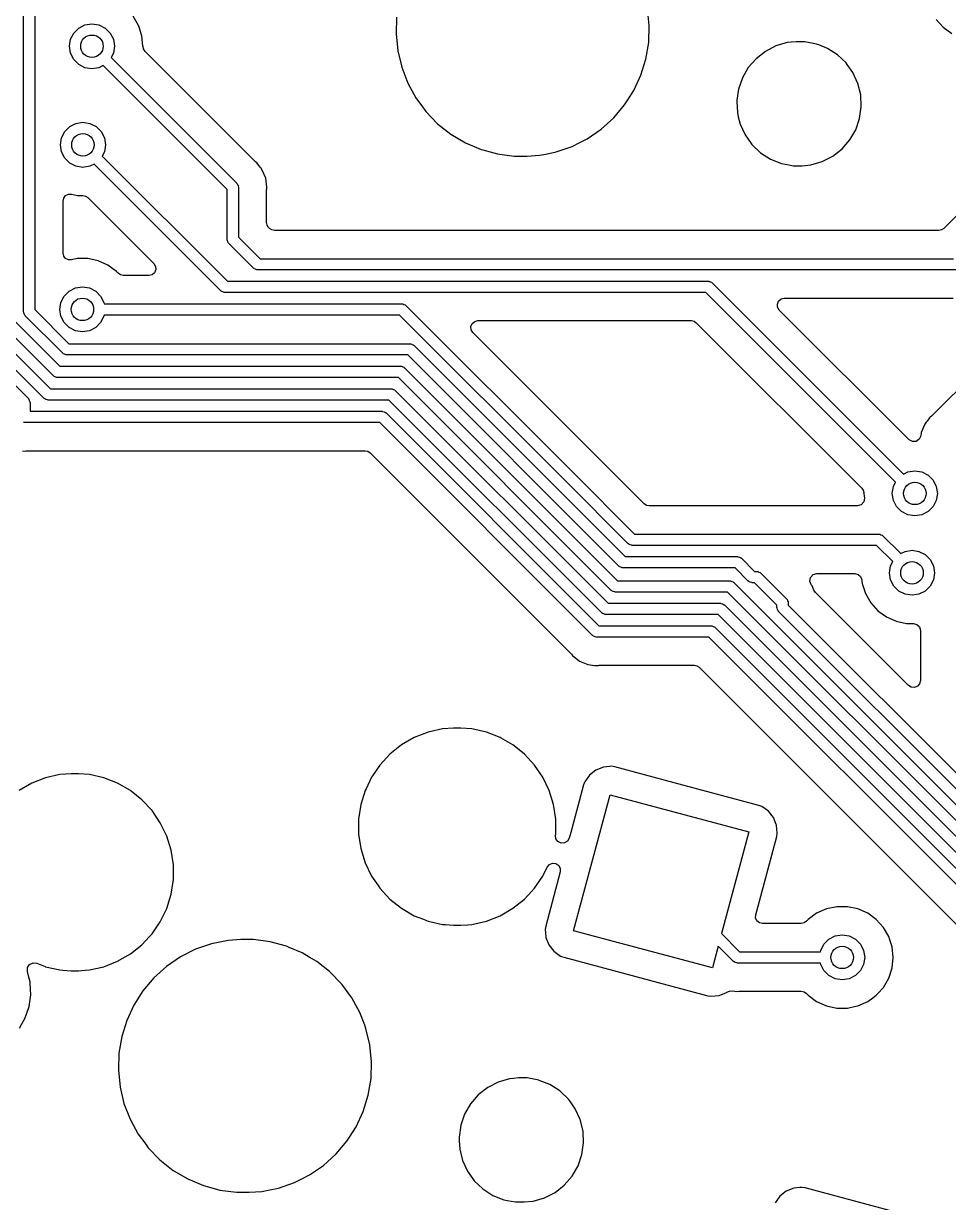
# Model space of a CAD drawing. Extents: x 41 to 271, y -133 to -23.
# Drawn here: x 111.75 to 128.17, y -65.51 to -44.58 of the extents above; entities that cross this region are included whole.
import ezdxf

# ---------------------------------------------------------------- set-up
doc = ezdxf.new("R2010")
doc.units = 0
doc.layers.add('BLACK', color=7, linetype='CONTINUOUS')

msp = doc.modelspace()

# ---------------------------------------------------------------- linework, layer by layer
at = {"layer": 'BLACK', "linetype": 'CONTINUOUS'}
for p, q in [((111.747, -49.6975), (111.747, -42.3923)), ((111.947, -42.4337), (111.947, -49.656)), ((122.856, -44.6114), (122.825, -44.3124)), ((112.836, -44.5996), (112.96, -44.58)), ((112.96, -44.58), (113.084, -44.5996)), ((113.787, -44.6117), (113.693, -44.4478)), ((118.369, -44.4614), (118.359, -44.7579)), ((127.947, -44.5022), (128.074, -44.6429)), ((112.58, -44.8564), (112.636, -44.7449)), ((112.636, -44.7449), (112.725, -44.6564)), ((112.725, -44.6564), (112.836, -44.5996)), ((113.084, -44.5996), (113.195, -44.6564)), ((113.195, -44.6564), (113.284, -44.7449)), ((113.284, -44.7449), (113.34, -44.8564)), ((113.797, -44.6429), (113.787, -44.6117)), ((113.836, -44.7617), (113.797, -44.6429)), ((113.846, -44.7917), (113.836, -44.7617)), ((113.865, -44.98), (113.846, -44.7917)), ((118.359, -44.7579), (118.359, -44.7617)), ((118.359, -44.7617), (118.389, -45.0607)), ((122.845, -44.9117), (122.856, -44.6114)), ((128.074, -44.6429), (128.227, -44.7542)), ((112.56, -44.98), (112.58, -44.8564)), ((112.58, -45.1036), (112.56, -44.98)), ((113.34, -44.8564), (113.36, -44.98)), ((113.36, -44.98), (113.34, -45.1036)), ((113.867, -44.993), (113.865, -44.98)), ((113.869, -44.9928), (113.867, -44.993)), ((113.873, -45.0264), (113.869, -44.9928)), ((122.796, -45.208), (122.845, -44.9117)), ((125.103, -44.9742), (124.916, -45.0706)), ((125.305, -44.915), (125.103, -44.9742)), ((125.375, -44.9083), (125.305, -44.915)), ((125.462, -44.9), (125.375, -44.9083)), ((125.619, -44.9), (125.462, -44.9)), ((125.826, -44.9398), (125.619, -44.9)), ((125.619, -44.9), (125.619, -44.9)), ((125.863, -44.9547), (125.826, -44.9398)), ((125.826, -44.9398), (125.826, -44.9398)), ((125.826, -44.9398), (125.826, -44.9398)), ((126.021, -45.018), (125.863, -44.9547)), ((112.636, -45.2151), (112.58, -45.1036)), ((112.725, -45.3036), (112.636, -45.2151)), ((113.34, -45.1036), (113.301, -45.1801)), ((113.301, -45.1801), (115.531, -47.4093)), ((113.902, -45.0727), (113.873, -45.0264)), ((115.851, -47.0218), (113.902, -45.0727)), ((118.389, -45.0607), (118.459, -45.353)), ((122.706, -45.495), (122.796, -45.208)), ((124.751, -45.2006), (124.613, -45.3596)), ((124.916, -45.0706), (124.751, -45.2006)), ((126.198, -45.1317), (126.021, -45.018)), ((126.35, -45.2768), (126.198, -45.1317)), ((126.198, -45.1317), (126.198, -45.1317)), ((126.198, -45.1317), (126.198, -45.1317)), ((112.836, -45.3604), (112.725, -45.3036)), ((112.96, -45.38), (112.836, -45.3604)), ((113.084, -45.3604), (112.96, -45.38)), ((113.16, -45.3215), (113.084, -45.3604)), ((115.36, -47.5214), (113.16, -45.3215)), ((118.459, -45.353), (118.567, -45.6334)), ((124.613, -45.3596), (124.508, -45.5417)), ((126.368, -45.3011), (126.35, -45.2768)), ((126.472, -45.4482), (126.368, -45.3011)), ((107.336, -45.6113), (112.387, -50.662)), ((118.567, -45.6334), (118.711, -45.8969)), ((122.58, -45.7676), (122.706, -45.495)), ((124.508, -45.5417), (124.439, -45.7405)), ((126.56, -45.6395), (126.472, -45.4482)), ((126.472, -45.4482), (126.472, -45.4482)), ((126.472, -45.4482), (126.472, -45.4482)), ((112.275, -50.8327), (107.224, -45.782)), ((122.464, -45.9487), (122.58, -45.7676)), ((124.439, -45.7405), (124.411, -45.9346)), ((126.609, -45.8439), (126.56, -45.6395)), ((126.619, -46.054), (126.609, -45.8439)), ((107.17, -46.0113), (112.221, -51.062)), ((118.711, -45.8969), (118.827, -46.054)), ((118.827, -46.054), (118.89, -46.1389)), ((122.224, -46.2504), (122.418, -46.0209)), ((122.418, -46.0209), (122.464, -45.9487)), ((124.411, -45.9346), (124.409, -45.9487)), ((124.409, -45.9487), (124.41, -45.9619)), ((124.41, -45.9619), (124.419, -46.1588)), ((126.589, -46.2622), (126.619, -46.054)), ((112.109, -51.2327), (107.058, -46.182)), ((118.89, -46.1389), (119.098, -46.3549)), ((122.001, -46.4519), (122.224, -46.2504)), ((124.419, -46.1588), (124.436, -46.2301)), ((124.436, -46.2301), (124.469, -46.3632)), ((126.521, -46.461), (126.589, -46.2622)), ((107.005, -46.4113), (111.831, -51.2373)), ((112.476, -46.4949), (112.565, -46.4064)), ((112.565, -46.4064), (112.676, -46.3496)), ((112.676, -46.3496), (112.8, -46.33)), ((112.8, -46.33), (112.924, -46.3496)), ((112.924, -46.3496), (113.035, -46.4064)), ((113.035, -46.4064), (113.124, -46.4949)), ((119.098, -46.3549), (119.334, -46.5411)), ((121.754, -46.622), (122.001, -46.4519)), ((124.469, -46.3632), (124.509, -46.4519)), ((124.509, -46.4519), (124.556, -46.5546)), ((126.416, -46.6432), (126.521, -46.461)), ((112.4, -46.73), (112.42, -46.6064)), ((112.42, -46.6064), (112.476, -46.4949)), ((113.124, -46.4949), (113.18, -46.6064)), ((113.18, -46.6064), (113.2, -46.73)), ((119.334, -46.5411), (119.593, -46.6942)), ((121.62, -46.6897), (121.754, -46.622)), ((121.754, -46.622), (121.754, -46.622)), ((124.556, -46.5546), (124.664, -46.7058)), ((126.278, -46.8021), (126.416, -46.6432)), ((112.42, -46.8536), (112.4, -46.73)), ((112.476, -46.9651), (112.42, -46.8536)), ((113.18, -46.8536), (113.141, -46.9301)), ((113.2, -46.73), (113.18, -46.8536)), ((119.593, -46.6942), (119.869, -46.8115)), ((119.869, -46.8115), (119.87, -46.8115)), ((119.87, -46.8115), (119.87, -46.8115)), ((119.87, -46.8115), (119.899, -46.8196)), ((119.899, -46.8196), (120.159, -46.8909)), ((120.159, -46.8909), (120.457, -46.931)), ((120.907, -46.9159), (121.02, -46.893)), ((121.02, -46.893), (121.202, -46.8561)), ((121.202, -46.8561), (121.486, -46.7575)), ((121.486, -46.7575), (121.62, -46.6897)), ((124.664, -46.7058), (124.678, -46.7259)), ((124.678, -46.7259), (124.83, -46.8711)), ((124.83, -46.8711), (124.83, -46.8711)), ((124.83, -46.8711), (124.83, -46.8711)), ((124.83, -46.8711), (125.007, -46.9848)), ((126.112, -46.9321), (126.278, -46.8021)), ((112.565, -47.0536), (112.476, -46.9651)), ((112.676, -47.1104), (112.565, -47.0536)), ((113, -47.0715), (112.924, -47.1104)), ((115.251, -49.3228), (113, -47.0715)), ((113.141, -46.9301), (115.364, -49.1521)), ((115.863, -47.0325), (115.851, -47.0218)), ((115.888, -47.0517), (115.863, -47.0325)), ((115.946, -47.1267), (115.888, -47.0517)), ((120.457, -46.931), (120.682, -46.931)), ((120.682, -46.931), (120.907, -46.9159)), ((120.682, -46.931), (120.682, -46.931)), ((125.007, -46.9848), (125.007, -46.9848)), ((125.007, -46.9848), (125.203, -47.063)), ((125.203, -47.063), (125.331, -47.0878)), ((125.331, -47.0878), (125.409, -47.1028)), ((125.567, -47.1028), (125.724, -47.0878)), ((125.724, -47.0878), (125.925, -47.0285)), ((125.925, -47.0285), (126.112, -46.9321)), ((112.8, -47.13), (112.676, -47.1104)), ((112.924, -47.1104), (112.8, -47.13)), ((115.956, -47.14), (115.946, -47.1267)), ((115.946, -47.1267), (115.946, -47.1267)), ((115.985, -47.1772), (115.956, -47.14)), ((116.045, -47.3232), (115.985, -47.1772)), ((125.409, -47.1028), (125.409, -47.1028)), ((125.409, -47.1028), (125.567, -47.1028)), ((125.567, -47.1028), (125.567, -47.1028)), ((115.531, -47.4093), (115.534, -47.4165)), ((115.534, -47.4165), (115.541, -47.4212)), ((115.541, -47.4212), (115.548, -47.4435)), ((115.548, -47.4435), (115.559, -47.4644)), ((115.559, -47.4644), (115.558, -47.4723)), ((115.558, -47.4723), (115.56, -47.48)), ((115.56, -47.48), (115.56, -48.3686)), ((116.066, -47.48), (116.045, -47.3232)), ((116.06, -47.5275), (116.062, -47.5113)), ((116.062, -47.5113), (116.064, -47.4915)), ((116.064, -47.4915), (116.066, -47.48)), ((112.447, -47.7287), (112.459, -47.6753)), ((112.447, -48.6513), (112.447, -47.7287)), ((112.459, -47.6753), (112.493, -47.6324)), ((112.493, -47.6324), (112.542, -47.6081)), ((112.542, -47.6081), (112.597, -47.6074)), ((112.597, -47.6074), (112.705, -47.6305)), ((112.705, -47.6305), (112.705, -47.6305)), ((112.705, -47.6305), (112.8, -47.6305)), ((112.8, -47.6305), (112.847, -47.6399)), ((112.847, -47.6399), (112.888, -47.6668)), ((112.888, -47.6668), (114.061, -48.8399)), ((115.36, -48.41), (115.36, -47.5214)), ((116.06, -48.1099), (116.06, -47.5275)), ((128.438, -47.8627), (128.085, -48.2153)), ((116.07, -48.1574), (116.06, -48.1099)), ((116.097, -48.1976), (116.07, -48.1574)), ((116.115, -48.2153), (116.097, -48.1976)), ((116.155, -48.2422), (116.115, -48.2153)), ((116.202, -48.2516), (116.155, -48.2422)), ((120.849, -48.2516), (116.202, -48.2516)), ((127.997, -48.2516), (120.849, -48.2516)), ((128.045, -48.2422), (127.997, -48.2516)), ((128.085, -48.2153), (128.045, -48.2422)), ((115.362, -48.4177), (115.36, -48.41)), ((115.361, -48.4256), (115.362, -48.4177)), ((115.372, -48.4465), (115.361, -48.4256)), ((115.379, -48.4688), (115.372, -48.4465)), ((115.386, -48.4735), (115.379, -48.4688)), ((115.389, -48.4807), (115.386, -48.4735)), ((115.831, -48.9228), (115.389, -48.4807)), ((115.56, -48.3686), (115.944, -48.7521)), ((112.459, -48.7047), (112.447, -48.6513)), ((112.493, -48.7477), (112.459, -48.7047)), ((112.542, -48.7719), (112.493, -48.7477)), ((112.597, -48.7726), (112.542, -48.7719)), ((112.696, -48.7516), (112.597, -48.7726)), ((112.885, -48.7516), (112.696, -48.7516)), ((112.696, -48.7516), (112.696, -48.7516)), ((113.07, -48.791), (112.885, -48.7516)), ((112.885, -48.7516), (112.885, -48.7516)), ((115.944, -48.7521), (120.81, -48.7521)), ((120.81, -48.7521), (128.256, -48.7521)), ((113.243, -48.8679), (113.07, -48.791)), ((113.396, -48.9792), (113.243, -48.8679)), ((113.425, -49.0106), (113.396, -48.9792)), ((114.061, -48.8399), (114.091, -48.8893)), ((114.095, -48.947), (114.073, -49.0005)), ((114.091, -48.8893), (114.095, -48.947)), ((115.839, -48.9265), (115.831, -48.9228)), ((115.843, -48.933), (115.839, -48.9265)), ((115.866, -48.9402), (115.843, -48.933)), ((115.886, -48.9509), (115.866, -48.9402)), ((115.894, -48.9496), (115.886, -48.9509)), ((115.902, -48.9521), (115.894, -48.9496)), ((120.81, -48.9521), (115.902, -48.9521)), ((128.297, -48.9521), (120.81, -48.9521)), ((113.466, -49.0409), (113.425, -49.0106)), ((113.517, -49.0516), (113.466, -49.0409)), ((113.973, -49.0516), (113.517, -49.0516)), ((114.029, -49.0381), (113.973, -49.0516)), ((114.073, -49.0005), (114.029, -49.0381)), ((115.364, -49.1521), (117.65, -49.1521)), ((117.65, -49.1521), (123.903, -49.1521)), ((123.903, -49.1521), (123.91, -49.1546)), ((123.91, -49.1546), (123.918, -49.1533)), ((123.918, -49.1533), (123.939, -49.164)), ((123.939, -49.164), (123.961, -49.1712)), ((123.961, -49.1712), (123.966, -49.1777)), ((123.966, -49.1777), (123.973, -49.1814)), ((123.973, -49.1814), (127.37, -52.5785)), ((112.467, -49.417), (112.555, -49.3285)), ((112.555, -49.3285), (112.667, -49.2717)), ((112.667, -49.2717), (112.79, -49.2521)), ((112.79, -49.2521), (112.914, -49.2717)), ((112.914, -49.2717), (113.026, -49.3285)), ((113.026, -49.3285), (113.114, -49.417)), ((115.259, -49.3265), (115.251, -49.3228)), ((115.263, -49.333), (115.259, -49.3265)), ((115.286, -49.3402), (115.263, -49.333)), ((115.306, -49.3509), (115.286, -49.3402)), ((115.314, -49.3496), (115.306, -49.3509)), ((115.322, -49.3521), (115.314, -49.3496)), ((117.65, -49.3521), (115.322, -49.3521)), ((123.861, -49.3521), (117.65, -49.3521)), ((127.229, -52.7199), (123.861, -49.3521)), ((112.39, -49.6521), (112.41, -49.5285)), ((112.41, -49.5285), (112.467, -49.417)), ((113.114, -49.417), (113.171, -49.5285)), ((113.171, -49.5285), (113.175, -49.5521)), ((113.175, -49.5521), (118.463, -49.5521)), ((118.463, -49.5521), (118.471, -49.5546)), ((118.471, -49.5546), (118.478, -49.5533)), ((118.478, -49.5533), (118.499, -49.564)), ((118.499, -49.564), (118.522, -49.5712)), ((118.522, -49.5712), (118.526, -49.5777)), ((118.526, -49.5777), (118.534, -49.5814)), ((118.534, -49.5814), (121.486, -52.5339)), ((125.129, -49.5572), (125.151, -49.5037)), ((125.134, -49.6149), (125.129, -49.5572)), ((125.151, -49.5037), (125.195, -49.4661)), ((125.195, -49.4661), (125.252, -49.4526)), ((125.252, -49.4526), (128.25, -49.4526)), ((111.749, -49.7051), (111.747, -49.6975)), ((111.748, -49.7131), (111.749, -49.7051)), ((111.758, -49.734), (111.748, -49.7131)), ((111.766, -49.7562), (111.758, -49.734)), ((111.772, -49.761), (111.766, -49.7562)), ((111.776, -49.7682), (111.772, -49.761)), ((112.44, -50.4327), (111.776, -49.7682)), ((111.947, -49.656), (112.552, -50.262)), ((112.41, -49.7757), (112.39, -49.6521)), ((112.467, -49.8872), (112.41, -49.7757)), ((113.171, -49.7757), (113.114, -49.8872)), ((113.175, -49.7521), (113.171, -49.7757)), ((118.421, -49.7521), (113.175, -49.7521)), ((121.345, -52.6753), (118.421, -49.7521)), ((125.164, -49.6643), (125.134, -49.6149)), ((127.467, -51.967), (125.164, -49.6643)), ((112.555, -49.9757), (112.467, -49.8872)), ((112.667, -50.0325), (112.555, -49.9757)), ((112.79, -50.0521), (112.667, -50.0325)), ((112.914, -50.0325), (112.79, -50.0521)), ((113.026, -49.9757), (112.914, -50.0325)), ((113.114, -49.8872), (113.026, -49.9757)), ((119.689, -49.9572), (119.712, -49.9037)), ((119.694, -50.0149), (119.689, -49.9572)), ((119.724, -50.0643), (119.694, -50.0149)), ((119.712, -49.9037), (119.756, -49.8661)), ((119.756, -49.8661), (119.812, -49.8526)), ((119.812, -49.8526), (123.603, -49.8526)), ((123.603, -49.8526), (123.65, -49.862)), ((123.65, -49.862), (123.69, -49.8889)), ((123.69, -49.8889), (126.629, -52.8273)), ((122.766, -53.1057), (119.724, -50.0643)), ((129.33, -50.0848), (127.879, -51.5361)), ((112.448, -50.4364), (112.44, -50.4327)), ((112.452, -50.4429), (112.448, -50.4364)), ((112.475, -50.4501), (112.452, -50.4429)), ((112.495, -50.4608), (112.475, -50.4501)), ((112.552, -50.262), (118.607, -50.262)), ((118.607, -50.262), (118.615, -50.2645)), ((118.615, -50.2645), (118.623, -50.2632)), ((118.623, -50.2632), (118.644, -50.2739)), ((118.644, -50.2739), (118.666, -50.2811)), ((118.666, -50.2811), (118.671, -50.2876)), ((118.671, -50.2876), (118.678, -50.2913)), ((118.678, -50.2913), (122.429, -54.0425)), ((112.503, -50.4595), (112.495, -50.4608)), ((112.511, -50.462), (112.503, -50.4595)), ((118.566, -50.462), (112.511, -50.462)), ((122.317, -54.2132), (118.566, -50.462)), ((112.282, -50.8364), (112.275, -50.8327)), ((112.287, -50.8429), (112.282, -50.8364)), ((112.309, -50.8501), (112.287, -50.8429)), ((112.33, -50.8608), (112.309, -50.8501)), ((112.338, -50.8595), (112.33, -50.8608)), ((112.345, -50.862), (112.338, -50.8595)), ((118.4, -50.862), (112.345, -50.862)), ((112.387, -50.662), (118.441, -50.662)), ((122.181, -54.6427), (118.4, -50.862)), ((118.441, -50.662), (118.449, -50.6645)), ((118.449, -50.6645), (118.457, -50.6632)), ((118.457, -50.6632), (118.478, -50.6739)), ((118.478, -50.6739), (118.5, -50.6811)), ((118.5, -50.6811), (118.505, -50.6876)), ((118.505, -50.6876), (118.512, -50.6913)), ((118.512, -50.6913), (122.293, -54.472)), ((112.221, -51.062), (118.276, -51.062)), ((118.276, -51.062), (118.283, -51.0645)), ((118.283, -51.0645), (118.291, -51.0632)), ((118.291, -51.0632), (118.312, -51.0739)), ((118.312, -51.0739), (118.334, -51.0811)), ((111.831, -51.2373), (111.834, -51.2445)), ((111.834, -51.2445), (111.841, -51.2492)), ((111.841, -51.2492), (111.848, -51.2715)), ((111.848, -51.2715), (111.859, -51.2924)), ((112.116, -51.2364), (112.109, -51.2327)), ((112.121, -51.2429), (112.116, -51.2364)), ((112.143, -51.2501), (112.121, -51.2429)), ((112.164, -51.2608), (112.143, -51.2501)), ((112.172, -51.2595), (112.164, -51.2608)), ((112.18, -51.262), (112.172, -51.2595)), ((118.234, -51.262), (112.18, -51.262)), ((122.015, -55.0427), (118.234, -51.262)), ((118.334, -51.0811), (118.339, -51.0876)), ((118.339, -51.0876), (118.346, -51.0913)), ((118.346, -51.0913), (122.127, -54.872)), ((111.859, -51.2924), (111.858, -51.3003)), ((111.858, -51.3003), (111.86, -51.308)), ((111.86, -51.308), (111.86, -51.462)), ((111.86, -51.462), (118.11, -51.462)), ((118.11, -51.462), (118.118, -51.4645)), ((118.118, -51.4645), (118.126, -51.4632)), ((118.126, -51.4632), (118.147, -51.4739)), ((118.147, -51.4739), (118.169, -51.4811)), ((118.169, -51.4811), (118.174, -51.4876)), ((118.174, -51.4876), (118.181, -51.4913)), ((118.181, -51.4913), (121.961, -55.272)), ((111.76, -51.662), (111.745, -51.6571)), ((118.069, -51.662), (111.76, -51.662)), ((121.849, -55.4427), (118.069, -51.662)), ((127.745, -51.6914), (127.685, -51.8375)), ((127.773, -51.6558), (127.745, -51.6914)), ((127.788, -51.6357), (127.773, -51.6558)), ((127.832, -51.5789), (127.788, -51.6357)), ((127.842, -51.566), (127.832, -51.5789)), ((127.867, -51.5468), (127.842, -51.566)), ((127.879, -51.5361), (127.867, -51.5468)), ((127.677, -51.8955), (127.65, -51.958)), ((127.685, -51.8375), (127.677, -51.8955)), ((127.526, -52), (127.467, -51.967)), ((127.594, -51.9967), (127.526, -52)), ((127.65, -51.958), (127.594, -51.9967)), ((111.729, -52.1636), (111.76, -52.1677)), ((111.76, -52.1677), (111.791, -52.1636)), ((111.76, -52.1677), (111.76, -52.1677)), ((111.76, -52.1677), (111.76, -52.1677)), ((111.791, -52.1636), (111.807, -52.1625)), ((111.807, -52.1625), (117.81, -52.1625)), ((117.81, -52.1625), (117.857, -52.1719)), ((117.857, -52.1719), (117.898, -52.1988)), ((117.898, -52.1988), (121.462, -55.763)), ((121.486, -52.5339), (121.486, -52.5339)), ((121.486, -52.5339), (122.595, -53.6425)), ((127.37, -52.5785), (127.447, -52.5396)), ((127.447, -52.5396), (127.57, -52.52)), ((127.57, -52.52), (127.694, -52.5396)), ((127.694, -52.5396), (127.806, -52.5964)), ((122.483, -53.8132), (121.345, -52.6753)), ((121.345, -52.6753), (121.345, -52.6753)), ((127.19, -52.7964), (127.229, -52.7199)), ((127.806, -52.5964), (127.894, -52.6849)), ((127.894, -52.6849), (127.951, -52.7964)), ((126.629, -52.8273), (126.658, -52.8736)), ((126.658, -52.8736), (126.662, -52.9072)), ((126.662, -52.9072), (126.664, -52.907)), ((126.664, -52.907), (126.665, -52.92)), ((126.665, -52.92), (126.665, -52.92)), ((126.665, -52.92), (126.67, -52.9714)), ((127.17, -52.92), (127.19, -52.7964)), ((127.19, -53.0436), (127.17, -52.92)), ((127.951, -52.7964), (127.971, -52.92)), ((127.971, -52.92), (127.951, -53.0436)), ((122.806, -53.1325), (122.766, -53.1057)), ((122.853, -53.142), (122.806, -53.1325)), ((124.625, -53.142), (122.853, -53.142)), ((126.551, -53.142), (124.625, -53.142)), ((126.616, -53.1231), (126.551, -53.142)), ((126.662, -53.0723), (126.616, -53.1231)), ((126.674, -53.005), (126.662, -53.0723)), ((126.67, -52.9714), (126.674, -53.005)), ((127.247, -53.1551), (127.19, -53.0436)), ((127.335, -53.2436), (127.247, -53.1551)), ((127.894, -53.1551), (127.806, -53.2436)), ((127.951, -53.0436), (127.894, -53.1551)), ((127.447, -53.3004), (127.335, -53.2436)), ((127.57, -53.32), (127.447, -53.3004)), ((127.694, -53.3004), (127.57, -53.32)), ((127.806, -53.2436), (127.694, -53.3004)), ((122.595, -53.6425), (124.585, -53.6425)), ((124.585, -53.6425), (126.932, -53.6425)), ((126.932, -53.6425), (126.94, -53.645)), ((126.94, -53.645), (126.948, -53.6437)), ((126.948, -53.6437), (126.969, -53.6543)), ((126.969, -53.6543), (126.991, -53.6616)), ((126.991, -53.6616), (126.996, -53.6681)), ((126.996, -53.6681), (127.003, -53.6718)), ((127.003, -53.6718), (127.32, -53.9885)), ((122.49, -53.8168), (122.483, -53.8132)), ((122.494, -53.8234), (122.49, -53.8168)), ((122.517, -53.8306), (122.494, -53.8234)), ((122.538, -53.8412), (122.517, -53.8306)), ((122.546, -53.84), (122.538, -53.8412)), ((122.553, -53.8425), (122.546, -53.84)), ((124.585, -53.8425), (122.553, -53.8425)), ((126.891, -53.8425), (124.585, -53.8425)), ((127.179, -54.1299), (126.891, -53.8425)), ((127.32, -53.9885), (127.396, -53.9496)), ((127.396, -53.9496), (127.52, -53.93)), ((127.52, -53.93), (127.644, -53.9496)), ((127.644, -53.9496), (127.755, -54.0064)), ((127.755, -54.0064), (127.844, -54.0949)), ((122.324, -54.2168), (122.317, -54.2132)), ((122.329, -54.2234), (122.324, -54.2168)), ((122.429, -54.0425), (124.42, -54.0425)), ((124.42, -54.0425), (124.427, -54.045)), ((124.427, -54.045), (124.435, -54.0437)), ((124.435, -54.0437), (124.456, -54.0543)), ((124.456, -54.0543), (124.478, -54.0616)), ((124.478, -54.0616), (124.483, -54.0681)), ((124.483, -54.0681), (124.49, -54.0718)), ((124.49, -54.0718), (124.725, -54.3063)), ((127.12, -54.33), (127.14, -54.2064)), ((127.14, -54.2064), (127.179, -54.1299)), ((127.844, -54.0949), (127.9, -54.2064)), ((127.9, -54.2064), (127.92, -54.33)), ((122.351, -54.2306), (122.329, -54.2234)), ((122.372, -54.2412), (122.351, -54.2306)), ((122.38, -54.24), (122.372, -54.2412)), ((122.388, -54.2425), (122.38, -54.24)), ((124.378, -54.2425), (122.388, -54.2425)), ((124.613, -54.477), (124.378, -54.2425)), ((124.725, -54.3063), (124.764, -54.3063)), ((124.764, -54.3063), (124.772, -54.3088)), ((124.772, -54.3088), (124.78, -54.3075)), ((124.78, -54.3075), (124.801, -54.3182)), ((124.801, -54.3182), (124.823, -54.3254)), ((124.823, -54.3254), (124.828, -54.3319)), ((124.828, -54.3319), (124.835, -54.3356)), ((124.835, -54.3356), (125.293, -54.7933)), ((125.707, -54.4791), (125.719, -54.4121)), ((125.719, -54.4121), (125.765, -54.3617)), ((125.765, -54.3617), (125.831, -54.343)), ((125.831, -54.343), (126.504, -54.343)), ((126.504, -54.343), (126.562, -54.3575)), ((126.562, -54.3575), (126.607, -54.3976)), ((126.607, -54.3976), (126.628, -54.454)), ((127.14, -54.4536), (127.12, -54.33)), ((127.92, -54.33), (127.9, -54.4536)), ((122.293, -54.472), (124.283, -54.472)), ((124.283, -54.472), (124.291, -54.4745)), ((124.291, -54.4745), (124.299, -54.4732)), ((124.299, -54.4732), (124.32, -54.4839)), ((124.32, -54.4839), (124.342, -54.4911)), ((124.342, -54.4911), (124.347, -54.4976)), ((124.347, -54.4976), (124.354, -54.5013)), ((124.354, -54.5013), (132.961, -63.108)), ((124.62, -54.4807), (124.613, -54.477)), ((124.625, -54.4872), (124.62, -54.4807)), ((124.647, -54.4945), (124.625, -54.4872)), ((124.668, -54.5051), (124.647, -54.4945)), ((124.676, -54.5038), (124.668, -54.5051)), ((124.683, -54.5063), (124.676, -54.5038)), ((124.723, -54.5063), (124.683, -54.5063)), ((125.122, -54.9054), (124.723, -54.5063)), ((125.732, -54.5425), (125.707, -54.4791)), ((125.747, -54.5612), (125.732, -54.5425)), ((125.779, -54.6392), (125.747, -54.5612)), ((125.747, -54.5612), (125.747, -54.5612)), ((125.747, -54.5612), (125.747, -54.5612)), ((126.628, -54.454), (126.63, -54.4802)), ((126.63, -54.4802), (126.634, -54.5183)), ((126.634, -54.5183), (126.693, -54.6983)), ((127.196, -54.5651), (127.14, -54.4536)), ((127.285, -54.6536), (127.196, -54.5651)), ((127.844, -54.5651), (127.755, -54.6536)), ((127.9, -54.4536), (127.844, -54.5651)), ((122.188, -54.6464), (122.181, -54.6427)), ((122.193, -54.6529), (122.188, -54.6464)), ((122.215, -54.6601), (122.193, -54.6529)), ((122.236, -54.6708), (122.215, -54.6601)), ((122.244, -54.6695), (122.236, -54.6708)), ((122.251, -54.672), (122.244, -54.6695)), ((124.242, -54.672), (122.251, -54.672)), ((132.849, -63.2787), (124.242, -54.672)), ((125.293, -54.7933), (125.296, -54.8005)), ((125.296, -54.8005), (125.303, -54.8052)), ((125.303, -54.8052), (125.31, -54.8275)), ((125.31, -54.8275), (125.321, -54.8484)), ((125.806, -54.6795), (125.779, -54.6392)), ((127.458, -56.3315), (125.806, -54.6795)), ((126.693, -54.6983), (126.787, -54.8622)), ((127.396, -54.7104), (127.285, -54.6536)), ((127.52, -54.73), (127.396, -54.7104)), ((127.644, -54.7104), (127.52, -54.73)), ((127.755, -54.6536), (127.644, -54.7104)), ((122.022, -55.0464), (122.015, -55.0427)), ((122.027, -55.0529), (122.022, -55.0464)), ((122.049, -55.0601), (122.027, -55.0529)), ((122.127, -54.872), (124.118, -54.872)), ((124.118, -54.872), (124.125, -54.8745)), ((124.125, -54.8745), (124.133, -54.8732)), ((124.133, -54.8732), (124.154, -54.8839)), ((124.154, -54.8839), (124.176, -54.8911)), ((124.176, -54.8911), (124.181, -54.8976)), ((124.181, -54.8976), (124.188, -54.9013)), ((124.188, -54.9013), (132.795, -63.508)), ((125.122, -54.9449), (125.122, -54.9054)), ((125.124, -54.9526), (125.122, -54.9449)), ((125.123, -54.9606), (125.124, -54.9526)), ((125.134, -54.9814), (125.123, -54.9606)), ((125.141, -55.0037), (125.134, -54.9814)), ((125.148, -55.0085), (125.141, -55.0037)), ((125.151, -55.0157), (125.148, -55.0085)), ((133.014, -62.8787), (125.151, -55.0157)), ((125.321, -54.8484), (125.32, -54.8563)), ((125.32, -54.8563), (125.322, -54.864)), ((125.322, -54.864), (125.322, -54.9035)), ((125.322, -54.9035), (133.126, -62.708)), ((126.787, -54.8622), (126.914, -55.0029)), ((126.914, -55.0029), (127.067, -55.1142)), ((122.07, -55.0708), (122.049, -55.0601)), ((122.078, -55.0695), (122.07, -55.0708)), ((122.086, -55.072), (122.078, -55.0695)), ((124.076, -55.072), (122.086, -55.072)), ((132.683, -63.6787), (124.076, -55.072)), ((127.067, -55.1142), (127.24, -55.1911)), ((127.24, -55.1911), (127.425, -55.2305)), ((127.425, -55.2305), (127.545, -55.2305)), ((127.545, -55.2305), (127.607, -55.2471)), ((127.607, -55.2471), (127.653, -55.2925)), ((121.856, -55.4464), (121.849, -55.4427)), ((121.861, -55.4529), (121.856, -55.4464)), ((121.883, -55.4601), (121.861, -55.4529)), ((121.904, -55.4708), (121.883, -55.4601)), ((121.912, -55.4695), (121.904, -55.4708)), ((121.92, -55.472), (121.912, -55.4695)), ((123.911, -55.472), (121.92, -55.472)), ((121.961, -55.272), (123.952, -55.272)), ((132.517, -64.0787), (123.911, -55.472)), ((123.952, -55.272), (123.96, -55.2745)), ((123.96, -55.2745), (123.968, -55.2732)), ((123.968, -55.2732), (123.989, -55.2839)), ((123.989, -55.2839), (124.011, -55.2911)), ((124.011, -55.2911), (124.016, -55.2976)), ((124.016, -55.2976), (124.023, -55.3013)), ((124.023, -55.3013), (132.629, -63.908)), ((127.653, -55.2925), (127.669, -55.3545)), ((127.669, -55.3545), (127.669, -56.2438)), ((121.462, -55.763), (121.472, -55.7752)), ((121.472, -55.7752), (121.492, -55.8003)), ((121.492, -55.8003), (121.589, -55.8746)), ((121.589, -55.8746), (121.589, -55.875)), ((121.589, -55.875), (121.617, -55.8965)), ((121.617, -55.8965), (121.763, -55.957)), ((121.763, -55.957), (121.889, -55.9736)), ((121.889, -55.9736), (121.92, -55.9777)), ((121.92, -55.9777), (121.951, -55.9736)), ((121.92, -55.9777), (121.92, -55.9777)), ((121.92, -55.9777), (121.92, -55.9777)), ((121.951, -55.9736), (121.967, -55.9725)), ((121.967, -55.9725), (123.652, -55.9725)), ((123.652, -55.9725), (123.699, -55.9819)), ((123.699, -55.9819), (123.74, -56.0088)), ((123.74, -56.0088), (132.13, -64.399)), ((127.656, -56.3001), (127.618, -56.3442)), ((127.669, -56.2438), (127.656, -56.3001)), ((127.507, -56.3618), (127.458, -56.3315)), ((127.565, -56.3663), (127.507, -56.3618)), ((127.618, -56.3442), (127.565, -56.3663)), ((119.183, -57.1021), (118.928, -57.1605)), ((119.38, -57.0875), (119.183, -57.1021)), ((119.511, -57.0875), (119.38, -57.0875)), ((119.38, -57.0875), (119.38, -57.0875)), ((119.707, -57.1021), (119.511, -57.0875)), ((119.511, -57.0875), (119.511, -57.0875)), ((119.963, -57.1605), (119.707, -57.1021)), ((118.683, -57.2564), (118.456, -57.3876)), ((118.928, -57.1605), (118.683, -57.2564)), ((120.207, -57.2564), (119.963, -57.1605)), ((120.226, -57.2675), (120.207, -57.2564)), ((120.207, -57.2564), (120.207, -57.2564)), ((120.207, -57.2564), (120.207, -57.2564)), ((120.434, -57.3876), (120.226, -57.2675)), ((118.251, -57.5512), (118.073, -57.7435)), ((118.456, -57.3876), (118.251, -57.5512)), ((120.485, -57.4283), (120.434, -57.3876)), ((120.639, -57.5511), (120.485, -57.4283)), ((120.639, -57.5512), (120.639, -57.5511)), ((120.639, -57.5511), (120.639, -57.5511)), ((120.818, -57.7435), (120.639, -57.5512)), ((118.073, -57.7435), (118.008, -57.8383)), ((120.965, -57.9602), (120.818, -57.7435)), ((120.818, -57.7435), (120.818, -57.7435)), ((120.818, -57.7435), (120.818, -57.7435)), ((122.148, -57.7695), (122.04, -57.7797)), ((122.183, -57.766), (122.148, -57.7695)), ((122.243, -57.7753), (122.183, -57.766)), ((122.183, -57.766), (122.183, -57.766)), ((123.296, -58.0574), (122.243, -57.7753)), ((122.243, -57.7753), (122.243, -57.7753)), ((122.243, -57.7753), (122.243, -57.7753)), ((112.137, -57.9705), (111.892, -58.0663)), ((112.392, -57.9121), (112.137, -57.9705)), ((112.589, -57.8974), (112.392, -57.9121)), ((112.72, -57.8974), (112.589, -57.8974)), ((112.589, -57.8974), (112.589, -57.8974)), ((112.916, -57.9121), (112.72, -57.8974)), ((112.72, -57.8974), (112.72, -57.8974)), ((113.172, -57.9705), (112.916, -57.9121)), ((113.416, -58.0663), (113.172, -57.9705)), ((117.925, -57.9603), (117.827, -58.1645)), ((117.943, -57.9342), (117.925, -57.9603)), ((118.008, -57.8383), (117.943, -57.9342)), ((121.079, -58.1966), (120.965, -57.9602)), ((121.793, -57.9222), (121.71, -58.0394)), ((121.906, -57.8332), (121.793, -57.9222)), ((122.04, -57.7797), (121.906, -57.8332)), ((111.892, -58.0663), (111.665, -58.1975)), ((113.643, -58.1975), (113.416, -58.0663)), ((113.656, -58.2078), (113.643, -58.1975)), ((117.811, -58.1966), (117.734, -58.4473)), ((117.827, -58.1645), (117.811, -58.1966)), ((121.157, -58.4473), (121.079, -58.1966)), ((121.688, -58.0953), (121.462, -58.9405)), ((121.699, -58.0663), (121.688, -58.0953)), ((121.71, -58.0394), (121.699, -58.0663)), ((124.798, -58.4601), (123.296, -58.0574)), ((113.848, -58.3611), (113.656, -58.2078)), ((114.027, -58.5534), (113.848, -58.3611)), ((113.848, -58.3611), (113.848, -58.3611)), ((113.848, -58.3611), (113.848, -58.3611)), ((121.512, -60.6859), (122.159, -58.2711)), ((122.159, -58.2711), (124.622, -58.9311)), ((114.174, -58.7702), (114.027, -58.5534)), ((114.027, -58.5534), (114.027, -58.5534)), ((114.027, -58.5534), (114.027, -58.5534)), ((117.734, -58.4473), (117.695, -58.7068)), ((121.196, -58.7068), (121.157, -58.4473)), ((124.854, -58.4817), (124.798, -58.4601)), ((124.97, -58.5642), (124.854, -58.4817)), ((124.854, -58.4817), (124.854, -58.4817)), ((124.854, -58.4817), (124.854, -58.4817)), ((124.971, -58.5652), (124.97, -58.5642)), ((125.06, -58.6783), (124.971, -58.5652)), ((114.27, -58.9691), (114.174, -58.7702)), ((117.695, -58.7068), (117.695, -58.9691)), ((121.196, -58.9691), (121.196, -58.7068)), ((125.109, -58.8009), (125.06, -58.6783)), ((125.114, -58.8119), (125.109, -58.8009)), ((125.127, -58.9552), (125.114, -58.8119)), ((114.288, -59.0066), (114.27, -58.9691)), ((114.365, -59.2573), (114.288, -59.0066)), ((117.695, -58.9691), (117.734, -59.2286)), ((121.192, -58.991), (121.196, -58.9691)), ((121.199, -59.0526), (121.192, -58.991)), ((121.462, -58.9405), (121.435, -59.0416)), ((124.622, -58.9311), (124.138, -60.738)), ((124.746, -60.4034), (125.118, -59.0144)), ((125.118, -59.0144), (125.127, -58.9552)), ((117.734, -59.2286), (117.811, -59.4793)), ((121.234, -59.1035), (121.199, -59.0526)), ((121.29, -59.1309), (121.234, -59.1035)), ((121.351, -59.128), (121.29, -59.1309)), ((121.404, -59.0955), (121.351, -59.128)), ((121.435, -59.0416), (121.404, -59.0955)), ((114.405, -59.5167), (114.365, -59.2573)), ((114.405, -59.7791), (114.405, -59.5167)), ((117.811, -59.4793), (117.925, -59.7157)), ((120.965, -59.7157), (121.043, -59.5554)), ((121.274, -59.6413), (121.016, -60.6026)), ((121.043, -59.5554), (121.081, -59.509)), ((121.081, -59.509), (121.137, -59.4864)), ((121.137, -59.4864), (121.197, -59.4929)), ((121.197, -59.4929), (121.247, -59.5271)), ((121.247, -59.5271), (121.275, -59.5809)), ((121.275, -59.5809), (121.274, -59.6413)), ((114.365, -60.0385), (114.405, -59.7791)), ((117.925, -59.7157), (118.04, -59.8843)), ((120.818, -59.9324), (120.965, -59.7157)), ((114.288, -60.2892), (114.365, -60.0385)), ((118.04, -59.8843), (118.073, -59.9324)), ((118.073, -59.9324), (118.251, -60.1248)), ((120.639, -60.1248), (120.764, -59.9896)), ((120.764, -59.9896), (120.818, -59.9324)), ((120.818, -59.9324), (120.818, -59.9324)), ((120.818, -59.9324), (120.818, -59.9324)), ((114.174, -60.5256), (114.288, -60.2892)), ((118.251, -60.1248), (118.251, -60.1248)), ((118.251, -60.1248), (118.456, -60.2883)), ((118.456, -60.2883), (118.683, -60.4195)), ((120.207, -60.4195), (120.434, -60.2883)), ((120.434, -60.2883), (120.639, -60.1248)), ((126.185, -60.2595), (126, -60.2989)), ((126.375, -60.2595), (126.185, -60.2595)), ((126.185, -60.2595), (126.185, -60.2595)), ((126.56, -60.2989), (126.375, -60.2595)), ((126.375, -60.2595), (126.375, -60.2595)), ((118.683, -60.4195), (118.845, -60.483)), ((118.845, -60.483), (118.902, -60.5055)), ((119.963, -60.5154), (120.207, -60.4195)), ((124.744, -60.4597), (124.746, -60.4034)), ((124.767, -60.511), (124.744, -60.4597)), ((125.674, -60.4871), (125.646, -60.5185)), ((125.827, -60.3758), (125.674, -60.4871)), ((126, -60.2989), (125.827, -60.3758)), ((126.733, -60.3758), (126.56, -60.2989)), ((126.886, -60.4871), (126.733, -60.3758)), ((127.013, -60.6278), (126.886, -60.4871)), ((114.027, -60.7424), (114.174, -60.5256)), ((118.902, -60.5055), (118.928, -60.5154)), ((118.928, -60.5154), (119.183, -60.5738)), ((119.183, -60.5738), (119.24, -60.578)), ((119.24, -60.578), (119.38, -60.5885)), ((119.38, -60.5885), (119.38, -60.5885)), ((119.38, -60.5885), (119.511, -60.5885)), ((119.511, -60.5885), (119.633, -60.5793)), ((119.511, -60.5885), (119.511, -60.5885)), ((119.633, -60.5793), (119.707, -60.5738)), ((119.707, -60.5738), (119.963, -60.5154)), ((121.016, -60.6026), (121.007, -60.6619)), ((121.007, -60.6619), (121.007, -60.6619)), ((121.007, -60.6619), (121.012, -60.7153)), ((123.975, -61.3459), (121.512, -60.6859)), ((124.811, -60.5467), (124.767, -60.511)), ((124.866, -60.5595), (124.811, -60.5467)), ((125.554, -60.5595), (124.866, -60.5595)), ((125.604, -60.5488), (125.554, -60.5595)), ((125.646, -60.5185), (125.604, -60.5488)), ((127.107, -60.7917), (127.013, -60.6278)), ((113.848, -60.9347), (113.981, -60.7917)), ((113.981, -60.7917), (114.027, -60.7424)), ((114.027, -60.7424), (114.027, -60.7424)), ((114.027, -60.7424), (114.027, -60.7424)), ((115.083, -60.918), (114.799, -61.0165)), ((115.377, -60.8581), (115.083, -60.918)), ((115.602, -60.8431), (115.377, -60.8581)), ((115.827, -60.8431), (115.602, -60.8431)), ((115.602, -60.8431), (115.602, -60.8431)), ((116.125, -60.8831), (115.827, -60.8431)), ((116.415, -60.9625), (116.125, -60.8831)), ((116.125, -60.8831), (116.125, -60.8831)), ((116.125, -60.8831), (116.125, -60.8831)), ((121.012, -60.7153), (121.021, -60.8052)), ((121.021, -60.8052), (121.074, -60.9388)), ((124.138, -60.738), (124.46, -61.06)), ((125.956, -60.9249), (126.045, -60.8364)), ((126.045, -60.8364), (126.156, -60.7796)), ((126.156, -60.7796), (126.28, -60.76)), ((126.28, -60.76), (126.404, -60.7796)), ((126.404, -60.7796), (126.515, -60.8364)), ((126.515, -60.8364), (126.604, -60.9249)), ((127.126, -60.8503), (127.107, -60.7917)), ((127.166, -60.9717), (127.126, -60.8503)), ((113.416, -61.2295), (113.643, -61.0983)), ((113.643, -61.0983), (113.848, -60.9347)), ((114.799, -61.0165), (114.531, -61.152)), ((116.46, -60.9817), (116.415, -60.9625)), ((116.691, -61.0798), (116.46, -60.9817)), ((116.818, -61.155), (116.691, -61.0798)), ((121.074, -60.9388), (121.161, -61.0489)), ((121.161, -61.0489), (121.163, -61.0519)), ((121.163, -61.0519), (121.281, -61.1354)), ((124.078, -60.9611), (123.975, -61.3459)), ((124.348, -61.2307), (124.078, -60.9611)), ((124.46, -61.06), (125.896, -61.06)), ((125.896, -61.06), (125.9, -61.0364)), ((125.9, -61.0364), (125.956, -60.9249)), ((126.604, -60.9249), (126.66, -61.0364)), ((126.66, -61.0364), (126.68, -61.16)), ((127.185, -61.16), (127.166, -60.9717)), ((111.817, -61.342), (111.854, -61.2862)), ((111.854, -61.2862), (111.914, -61.2574)), ((111.914, -61.2574), (111.981, -61.2642)), ((111.981, -61.2642), (112.13, -61.3226)), ((112.13, -61.3226), (112.137, -61.3253)), ((112.137, -61.3253), (112.392, -61.3837)), ((112.916, -61.3837), (113.172, -61.3253)), ((113.172, -61.3253), (113.416, -61.2295)), ((114.283, -61.3221), (114.06, -61.5237)), ((114.531, -61.152), (114.283, -61.3221)), ((116.95, -61.2329), (116.818, -61.155)), ((117.175, -61.4108), (116.95, -61.2329)), ((121.281, -61.1354), (121.281, -61.1354)), ((121.281, -61.1354), (121.281, -61.1354)), ((121.281, -61.1354), (121.299, -61.1423)), ((121.299, -61.1423), (121.336, -61.157)), ((121.336, -61.157), (123.892, -61.8418)), ((124.355, -61.2344), (124.348, -61.2307)), ((124.36, -61.2409), (124.355, -61.2344)), ((124.382, -61.2481), (124.36, -61.2409)), ((124.403, -61.2588), (124.382, -61.2481)), ((124.411, -61.2575), (124.403, -61.2588)), ((124.419, -61.26), (124.411, -61.2575)), ((125.896, -61.26), (124.419, -61.26)), ((125.9, -61.2836), (125.896, -61.26)), ((125.956, -61.3951), (125.9, -61.2836)), ((126.66, -61.2836), (126.604, -61.3951)), ((126.68, -61.16), (126.66, -61.2836)), ((127.166, -61.3483), (127.185, -61.16)), ((111.815, -61.4088), (111.817, -61.342)), ((111.816, -61.4108), (111.815, -61.4088)), ((111.84, -61.5118), (111.816, -61.4108)), ((111.816, -61.4108), (111.816, -61.4108)), ((111.86, -61.596), (111.84, -61.5118)), ((112.392, -61.3837), (112.445, -61.3876)), ((112.445, -61.3876), (112.589, -61.3984)), ((112.589, -61.3984), (112.589, -61.3984)), ((112.589, -61.3984), (112.72, -61.3984)), ((112.72, -61.3984), (112.842, -61.3892)), ((112.72, -61.3984), (112.72, -61.3984)), ((112.842, -61.3892), (112.916, -61.3837)), ((114.06, -61.5237), (113.866, -61.7531)), ((117.186, -61.4192), (117.175, -61.4108)), ((117.395, -61.6352), (117.186, -61.4192)), ((126.045, -61.4836), (125.956, -61.3951)), ((126.156, -61.5404), (126.045, -61.4836)), ((126.28, -61.56), (126.156, -61.5404)), ((126.404, -61.5404), (126.28, -61.56)), ((126.515, -61.4836), (126.404, -61.5404)), ((126.604, -61.3951), (126.515, -61.4836)), ((127.013, -61.6922), (127.107, -61.5283)), ((127.107, -61.5283), (127.166, -61.3483)), ((111.865, -61.6152), (111.86, -61.596)), ((111.875, -61.8253), (111.865, -61.6152)), ((113.866, -61.7531), (113.704, -62.0064)), ((117.573, -61.8771), (117.395, -61.6352)), ((124.278, -61.757), (124.327, -61.7536)), ((124.327, -61.7536), (124.419, -61.7657)), ((126.919, -61.7966), (127.013, -61.6922)), ((111.845, -62.0335), (111.875, -61.8253)), ((117.717, -62.1396), (117.573, -61.8771)), ((123.892, -61.8418), (123.951, -61.851)), ((123.951, -61.851), (124.095, -61.8373)), ((124.095, -61.8373), (124.228, -61.7838)), ((124.228, -61.7838), (124.234, -61.7791)), ((124.234, -61.7791), (124.278, -61.757)), ((124.419, -61.7657), (124.45, -61.7616)), ((124.45, -61.7616), (124.466, -61.7605)), ((124.466, -61.7605), (125.554, -61.7605)), ((125.554, -61.7605), (125.604, -61.7712)), ((125.604, -61.7712), (125.646, -61.8015)), ((125.646, -61.8015), (125.674, -61.8329)), ((125.674, -61.8329), (125.827, -61.9442)), ((125.827, -61.9442), (126, -62.0211)), ((126.56, -62.0211), (126.733, -61.9442)), ((126.733, -61.9442), (126.824, -61.8776)), ((126.824, -61.8776), (126.886, -61.8329)), ((126.886, -61.8329), (126.919, -61.7966)), ((111.776, -62.2323), (111.845, -62.0335)), ((113.704, -62.0064), (113.578, -62.279)), ((117.717, -62.1406), (117.717, -62.1396)), ((117.803, -62.363), (117.717, -62.1406)), ((126, -62.0211), (126.185, -62.0605)), ((126.185, -62.0605), (126.185, -62.0605)), ((126.185, -62.0605), (126.375, -62.0605)), ((126.375, -62.0605), (126.523, -62.029)), ((126.375, -62.0605), (126.375, -62.0605)), ((126.523, -62.029), (126.56, -62.0211)), ((111.671, -62.4144), (111.776, -62.2323)), ((113.578, -62.279), (113.489, -62.566)), ((117.825, -62.421), (117.803, -62.363)), ((113.489, -62.566), (113.439, -62.8615)), ((117.895, -62.7133), (117.825, -62.421)), ((117.925, -63.0123), (117.895, -62.7133)), ((113.439, -62.8623), (113.429, -63.1579)), ((113.439, -62.8615), (113.439, -62.8623)), ((117.915, -63.3126), (117.925, -63.0123)), ((113.429, -63.1579), (113.429, -63.1626)), ((113.429, -63.1626), (113.459, -63.4616)), ((117.865, -63.6089), (117.915, -63.3126)), ((120.173, -63.3751), (119.986, -63.4715)), ((120.374, -63.3158), (120.173, -63.3751)), ((120.444, -63.3092), (120.374, -63.3158)), ((120.531, -63.3009), (120.444, -63.3092)), ((120.689, -63.3009), (120.531, -63.3009)), ((120.895, -63.3407), (120.689, -63.3009)), ((120.689, -63.3009), (120.689, -63.3009)), ((120.903, -63.3437), (120.895, -63.3407)), ((120.895, -63.3407), (120.895, -63.3407)), ((120.895, -63.3407), (120.895, -63.3407)), ((121.091, -63.4188), (120.903, -63.3437)), ((121.268, -63.5326), (121.091, -63.4188)), ((113.459, -63.4616), (113.528, -63.7539)), ((117.776, -63.8959), (117.865, -63.6089)), ((119.82, -63.6015), (119.683, -63.7605)), ((119.986, -63.4715), (119.82, -63.6015)), ((121.42, -63.6777), (121.268, -63.5326)), ((121.268, -63.5326), (121.268, -63.5326)), ((121.268, -63.5326), (121.268, -63.5326)), ((113.528, -63.7539), (113.636, -64.0343)), ((119.683, -63.7605), (119.577, -63.9426)), ((121.455, -63.7263), (121.42, -63.6777)), ((121.542, -63.849), (121.455, -63.7263)), ((121.542, -63.8491), (121.542, -63.849)), ((121.629, -64.0404), (121.542, -63.8491)), ((121.542, -63.8491), (121.542, -63.8491)), ((113.636, -64.0343), (113.781, -64.2978)), ((117.649, -64.1685), (117.776, -63.8959)), ((119.577, -63.9426), (119.509, -64.1414)), ((121.679, -64.2448), (121.629, -64.0404)), ((117.534, -64.3496), (117.649, -64.1685)), ((119.509, -64.1414), (119.479, -64.3496)), ((121.689, -64.4549), (121.679, -64.2448)), ((113.781, -64.2978), (113.897, -64.4549)), ((113.897, -64.4549), (113.959, -64.5397)), ((117.294, -64.6512), (117.488, -64.4218)), ((117.488, -64.4218), (117.534, -64.3496)), ((119.479, -64.3496), (119.482, -64.4225)), ((119.479, -64.3496), (119.479, -64.3496)), ((119.482, -64.4225), (119.489, -64.5597)), ((121.659, -64.6631), (121.689, -64.4549)), ((113.959, -64.5397), (114.168, -64.7557)), ((117.071, -64.8528), (117.294, -64.6512)), ((119.489, -64.5597), (119.491, -64.5679)), ((119.491, -64.5679), (119.538, -64.7641)), ((121.59, -64.8619), (121.659, -64.6631)), ((114.168, -64.7557), (114.404, -64.942)), ((116.823, -65.0229), (117.071, -64.8528)), ((119.538, -64.7641), (119.579, -64.8528)), ((119.579, -64.8528), (119.626, -64.9555)), ((121.485, -65.044), (121.59, -64.8619)), ((114.404, -64.942), (114.662, -65.0951)), ((114.662, -65.0951), (114.939, -65.2124)), ((116.555, -65.1584), (116.689, -65.0906)), ((116.689, -65.0906), (116.823, -65.0229)), ((116.823, -65.0229), (116.823, -65.0229)), ((119.626, -64.9555), (119.735, -65.1084)), ((121.347, -65.203), (121.485, -65.044)), ((114.939, -65.2124), (114.939, -65.2124)), ((114.939, -65.2124), (114.939, -65.2124)), ((114.939, -65.2124), (114.965, -65.2195)), ((114.965, -65.2195), (115.229, -65.2918)), ((115.229, -65.2918), (115.527, -65.3319)), ((115.977, -65.3168), (116.086, -65.2945)), ((116.086, -65.2945), (116.271, -65.257)), ((116.271, -65.257), (116.555, -65.1584)), ((119.735, -65.1084), (119.748, -65.1268)), ((119.748, -65.1268), (119.9, -65.272)), ((119.9, -65.272), (119.9, -65.272)), ((119.9, -65.272), (119.9, -65.272)), ((119.9, -65.272), (120.077, -65.3857)), ((121.182, -65.333), (121.347, -65.203)), ((125.286, -65.3127), (125.173, -65.4017)), ((125.419, -65.2592), (125.286, -65.3127)), ((125.527, -65.249), (125.419, -65.2592)), ((125.563, -65.2455), (125.527, -65.249)), ((125.622, -65.2548), (125.563, -65.2455)), ((125.563, -65.2455), (125.563, -65.2455)), ((126.479, -65.4843), (125.622, -65.2548)), ((125.622, -65.2548), (125.622, -65.2548)), ((125.622, -65.2548), (125.622, -65.2548)), ((115.527, -65.3319), (115.752, -65.3319)), ((115.752, -65.3319), (115.977, -65.3168)), ((115.752, -65.3319), (115.752, -65.3319)), ((120.077, -65.3857), (120.077, -65.3857)), ((120.077, -65.3857), (120.272, -65.4638)), ((120.272, -65.4638), (120.401, -65.4887)), ((120.401, -65.4887), (120.479, -65.5037)), ((120.479, -65.5037), (120.479, -65.5037)), ((120.479, -65.5037), (120.636, -65.5037)), ((120.636, -65.5037), (120.793, -65.4887)), ((120.636, -65.5037), (120.636, -65.5037)), ((120.793, -65.4887), (120.995, -65.4294)), ((120.995, -65.4294), (121.182, -65.333)), ((125.173, -65.4017), (125.089, -65.5189)), ((128.178, -65.9395), (126.479, -65.4843))]:
    msp.add_line(p, q, dxfattribs=at)
at = {"layer": 'BLACK'}
for centre in [(112.96, -44.98), (112.8, -46.73), (112.79, -49.6521), (127.57, -52.92), (127.52, -54.33), (126.28, -61.16)]:
    msp.add_circle(centre, 0.2, dxfattribs=at)

doc.saveas('drawing.dxf')
